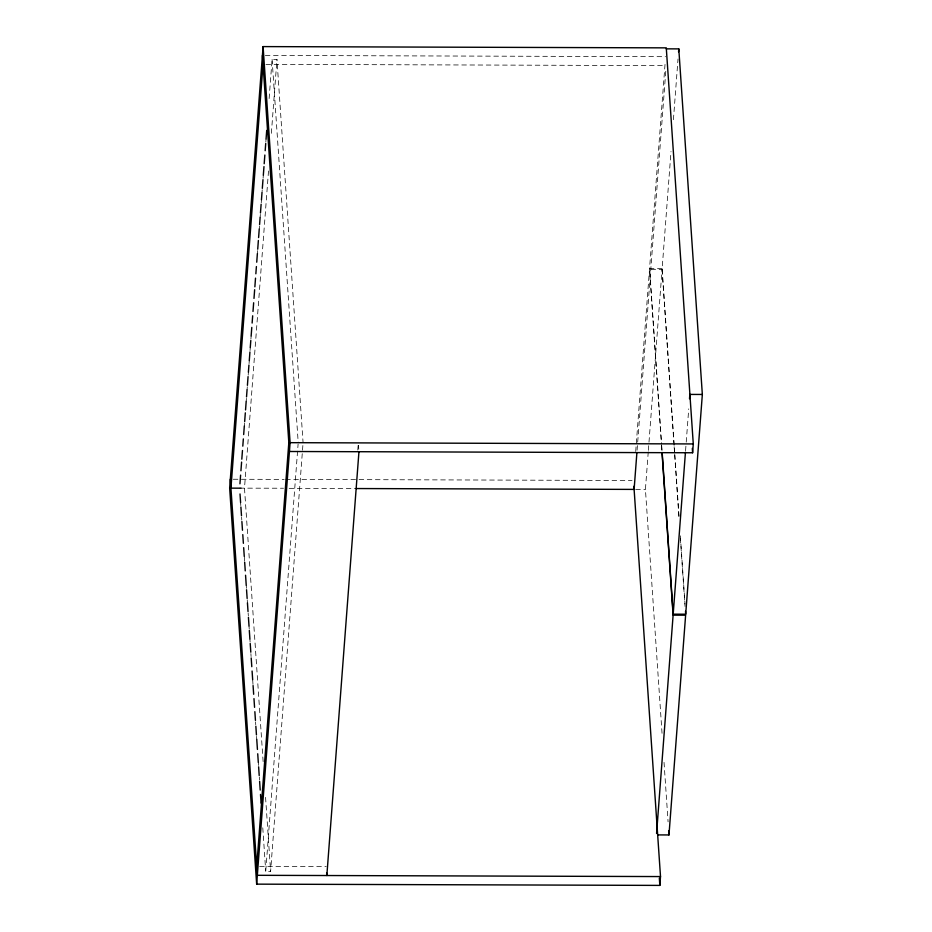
<?xml version="1.0" encoding="UTF-8"?>
<svg xmlns="http://www.w3.org/2000/svg" width="932" height="932" viewBox="0 0 932 932"><rect width="100%" height="100%" fill="white"/><g stroke="black" fill="none" stroke-linecap="round" stroke-linejoin="round"><path stroke-width="0.7" stroke-dasharray="4.66 3.5" d="M244.335 425.877L244.557 422.977M246.199 401.249L246.421 398.36M247.073 389.669L247.295 386.768M248.18 375.177L248.39 372.287M249.054 363.597L249.275 360.696M250.044 350.56L250.254 347.659M250.918 338.968L251.139 336.079M257.395 253.516L257.605 250.626M259.259 228.899L259.469 225.998M260.133 217.307L260.354 214.418M261.228 202.827L261.449 199.926M261.997 192.691L262.218 189.79M263.092 178.21L263.313 175.309M265.841 142.002L266.051 139.101M269.127 98.547L272.086 59.438L276.955 59.462L303.075 442.653M268.509 170.975L244.487 488.17L263.29 763.96M271.363 133.323L276.955 59.462M302.865 445.554L270.606 871.362L265.736 871.35L298.1 444.086M357.783 450.063L358.331 442.805M635.706 451.472L665.168 62.502M637.08 450.226L665.996 68.502M662.046 733.309L645.422 489.37L648.264 451.787M648.369 450.342L662.058 269.616L649.546 269.581L661.429 443.818M674.71 453.045L662.139 268.637L671.005 151.532M673.417 119.727L678.018 59.007M685.556 450.808L686.103 443.574M686.22 442.129L688.736 408.88M265.34 55.442L665.599 56.689M265.946 64.355L664.761 65.601M662.139 268.637L649.627 268.602L661.603 444.296M233.245 479.246L284.178 479.409M285.635 479.409L632.047 480.493M239.617 488.147L283.514 488.228M289.153 488.333L354.836 488.461M635.682 489.347L645.422 489.37M259.62 866.411L326.235 866.609M674.803 454.49L679.067 516.934M680.348 535.807L685.008 604.053M662.058 269.616L674.046 445.31M674.139 446.766L678.985 517.912M680.372 538.242L685.032 606.476M661.697 445.741L662.093 451.554M661.522 445.275L661.918 451.076M664.027 762.341L668.081 821.873M358.505 445.356L358.773 449.177M272.086 59.438L298.217 442.642M265.562 797.338L270.606 871.362M240.607 502.663L240.805 505.575M241.598 517.178L241.796 520.091M244.266 556.369L244.662 562.182M246.246 585.401L246.444 588.302M247.236 599.917L247.434 602.818M248.133 612.988L248.331 615.889M249.019 626.048L249.217 628.949M249.904 639.107L250.102 642.008M250.894 653.623L251.092 656.524M252.677 679.754L253.073 685.556M255.554 721.846L255.752 724.747M256.545 736.362L256.743 739.262M258.315 762.493L258.514 765.393M259.306 777.008L259.504 779.909M262.777 827.802L265.736 871.35"/><path stroke-width="1.4" d="M262.428 55.431L289.433 451.496L692.604 452.766L693.28 443.935L666.275 47.858L263.092 46.6L229.656 488.065L256.661 884.142L659.833 885.4L660.508 876.569L633.9 486.306M263.034 64.343L230.938 488.147L241.12 488.182M239.943 483.813L240.607 475.122M240.934 470.777L241.598 462.086M241.807 459.185L242.471 450.494M242.798 446.148L243.345 438.914M243.671 434.568L244.335 425.877M244.662 421.532L245.326 412.841M245.547 409.94L246.199 401.249M246.526 396.904L247.073 389.669M247.411 385.324L248.063 376.633M248.39 372.287L248.937 365.041M249.275 360.696L249.927 352.005M250.254 347.659L250.813 340.425M251.139 336.079L251.791 327.388M252.129 323.043L252.677 315.797M253.003 311.451L253.655 302.76M253.993 298.415L254.646 289.724M254.867 286.835L255.519 278.144M255.857 273.798L256.405 266.552M256.731 262.207L257.395 253.516M257.721 249.17L258.374 240.479M258.595 237.59L259.259 228.899M259.585 224.554L260.133 217.307M260.459 212.962L261.123 204.271M261.449 199.926L261.997 192.691M262.323 188.346L262.987 179.655M263.313 175.309L263.977 166.618M264.187 163.717L264.851 155.027M265.177 150.693L265.725 143.446M266.051 139.101L266.715 130.41M256.719 866.399L288.827 442.595M256.661 884.142L290.097 442.677L263.092 46.6M358.948 451.717L326.841 875.521L326.666 872.981M636.859 453.127L634.109 489.405L356.106 488.543M678.566 51.784L678.787 48.883L666.275 48.848M656.571 833.464L673.114 615.155L662.023 452.533M678.787 48.883L702.344 394.457L685.696 614.211L673.184 614.176L685.451 452.253M689.505 398.756L689.831 394.422L702.344 394.457M657.852 834.909L668.978 834.944L685.626 615.19L673.114 615.155M290.097 442.677L693.28 443.935M660.508 876.569L257.325 875.311L230.332 479.234M692.313 448.409L692.604 452.766M685.498 611.31L685.696 614.211M662.198 452.999L673.184 614.176M668.675 830.587L668.978 834.944M659.343 878.142L659.833 885.4M240.013 493.96L240.607 502.663M240.899 507.02L241.493 515.734M241.889 521.536L242.483 530.25M242.786 534.595L243.38 543.309M243.671 547.667L244.266 556.369M244.662 562.182L245.256 570.885M245.559 575.242L246.246 585.401M246.549 589.758L247.143 598.472M247.434 602.818L248.029 611.532M248.425 617.333L249.019 626.048M249.31 630.405L249.904 639.107M250.207 643.464L250.801 652.179M251.197 657.98L251.791 666.683M252.083 671.04L252.677 679.754M253.073 685.556L253.667 694.27M253.97 698.627L254.564 707.33M254.855 711.687L255.45 720.389M255.846 726.203L256.44 734.905M256.743 739.262L257.43 749.421M257.721 753.778L258.315 762.493M258.618 766.838L259.213 775.552M259.609 781.354L260.203 790.068M260.494 794.425L261.088 803.128"/></g></svg>
